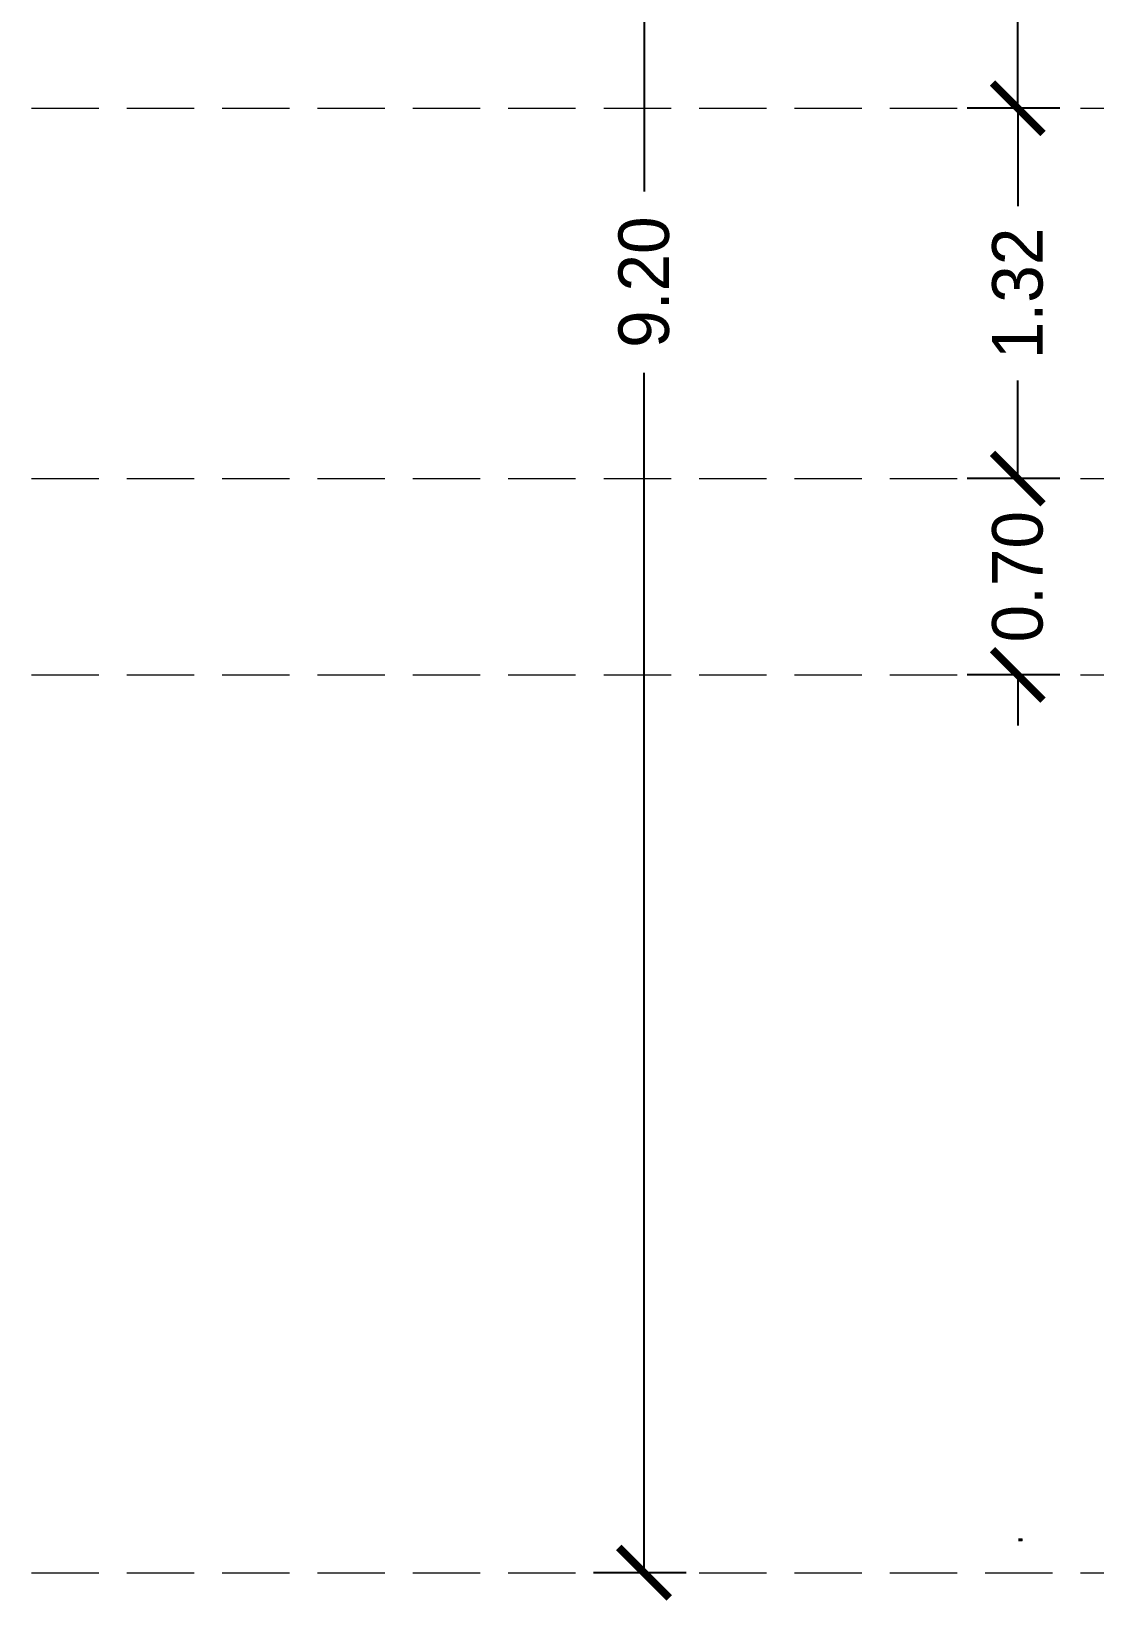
# Model space of a CAD drawing. Header units: millimetres. Extents: x -9559 to 23034, y -7226 to 22400.
# Drawn here: x 138.48 to 142.27, y 46.86 to 52.46 of the extents above; entities that cross this region are included whole.
import ezdxf

# ---------------------------------------------------------------- set-up
doc = ezdxf.new("R2010")
doc.units = ezdxf.units.MM
doc.header["$LTSCALE"] = 0.02
doc.linetypes.add('ACAD_ISO02W100', pattern=[15, 12, -3])
doc.linetypes.add('ACAD_ISO06W100', pattern=[36, 24, -3, 0, -3, 0, -3, 0, -3])
for name, color, linetype, lineweight in [('A-ANNO-DIMS', 251, 'Continuous', 9), ('A-FLOR-LEVL', 251, 'ACAD_ISO02W100', 9), ('TT-CORTE TERRENO', 19, 'ACAD_ISO06W100', 40)]:
    doc.layers.add(name, color=color, linetype=linetype, lineweight=lineweight)
doc.styles.get("Standard").update_dxf_attribs({"font": 'GOTHIC.TTF'})
doc.dimstyles.get("Standard").update_dxf_attribs({"dimtxt": 0.18, "dimasz": 0.18, "dimexe": 0.18, "dimexo": 0.0625, "dimgap": 0.09, "dimtad": 0, "dimzin": 3, "dimdsep": 46, "dimtxsty": 'Standard', "dimblk": 'ARCHTICK', "dimcen": 0.09, "dimadec": 0, "dimazin": 0, "dimtfac": 1, "dimtofl": 0, "dimtmove": 0, "dimatfit": 3, "dimldrblk": 'ARCHTICK', "dimfxl": 1, "dimtolj": 1, "dimtzin": 0, "dimarcsym": 0})

# ---------------------------------------------------------------- blocks, each defined once
blk = doc.blocks.new('_ArchTick')
at = {"color": 0, "linetype": 'ByBlock', "const_width": 0.15}
blk.add_lwpolyline([(-0.5, -0.5), (0.5, 0.5)], dxfattribs=at)
blk = doc.blocks.new('*D331')
at = {"layer": 'A-ANNO-DIMS', "color": 0, "lineweight": -2, "transparency": 16777216}
for p, q in [((140.8138, 56.1638), (140.4842, 56.1638)), ((140.6642, 56.1638), (140.6642, 51.8867)), ((140.6642, 46.9638), (140.6642, 51.241)), ((140.8138, 46.9638), (140.4842, 46.9638))]:
    blk.add_line(p, q, dxfattribs=at)
at = {"layer": 'A-ANNO-DIMS', "color": 0, "lineweight": -2, "transparency": 16777216, "xscale": 0.18, "yscale": 0.18, "zscale": 0.18}
for p, rotation in [((140.6642, 56.1638), 90), ((140.6642, 46.9638), 270)]:
    blk.add_blockref('_ArchTick', p, dxfattribs=dict(at, rotation=rotation))
at = {"layer": 'A-ANNO-DIMS', "color": 0, "transparency": 16777216, "insert": (140.6642, 51.5638), "char_height": 0.18, "width": 0.485957, "attachment_point": 5, "rotation": 90}
blk.add_mtext('\\A1;9.20', dxfattribs=at)
blk = doc.blocks.new('*D334')
at = {"layer": 'A-ANNO-DIMS', "color": 0, "lineweight": -2, "transparency": 16777216}
for p, q in [((142.1458, 54.0638), (141.8161, 54.0638)), ((141.9961, 54.0638), (141.9961, 53.4348)), ((141.9961, 52.1838), (141.9961, 52.8129)), ((142.1458, 52.1838), (141.8161, 52.1838))]:
    blk.add_line(p, q, dxfattribs=at)
at = {"layer": 'A-ANNO-DIMS', "color": 0, "lineweight": -2, "transparency": 16777216, "xscale": 0.18, "yscale": 0.18, "zscale": 0.18}
for p, rotation in [((141.9961, 54.0638), 90), ((141.9961, 52.1838), 270)]:
    blk.add_blockref('_ArchTick', p, dxfattribs=dict(at, rotation=rotation))
at = {"layer": 'A-ANNO-DIMS', "color": 0, "transparency": 16777216, "insert": (141.9961, 53.1238), "char_height": 0.18, "width": 0.485957, "attachment_point": 5, "rotation": 90}
blk.add_mtext('\\A1;1.88', dxfattribs=at)
blk = doc.blocks.new('*D335')
at = {"layer": 'A-ANNO-DIMS', "color": 0, "lineweight": -2, "transparency": 16777216}
for p, q in [((142.1458, 52.1838), (141.8161, 52.1838)), ((141.9961, 52.1838), (141.9961, 51.8345)), ((141.9961, 50.8638), (141.9961, 51.2132)), ((142.1458, 50.8638), (141.8161, 50.8638))]:
    blk.add_line(p, q, dxfattribs=at)
at = {"layer": 'A-ANNO-DIMS', "color": 0, "lineweight": -2, "transparency": 16777216, "xscale": 0.18, "yscale": 0.18, "zscale": 0.18}
for p, rotation in [((141.9961, 52.1838), 90), ((141.9961, 50.8638), 270)]:
    blk.add_blockref('_ArchTick', p, dxfattribs=dict(at, rotation=rotation))
at = {"layer": 'A-ANNO-DIMS', "color": 0, "transparency": 16777216, "insert": (141.9961, 51.5238), "char_height": 0.18, "width": 0.485957, "attachment_point": 5, "rotation": 90}
blk.add_mtext('\\A1;1.32', dxfattribs=at)
blk = doc.blocks.new('*D336')
at = {"layer": 'A-ANNO-DIMS', "color": 0, "lineweight": -2, "transparency": 16777216}
for p, q in [((141.9961, 50.8638), (141.9961, 51.0438)), ((142.1458, 50.8638), (141.8161, 50.8638)), ((142.1458, 50.1638), (141.8161, 50.1638)), ((141.9961, 50.1638), (141.9961, 49.9838))]:
    blk.add_line(p, q, dxfattribs=at)
at = {"layer": 'A-ANNO-DIMS', "color": 0, "lineweight": -2, "transparency": 16777216, "xscale": 0.18, "yscale": 0.18, "zscale": 0.18}
for p, rotation in [((141.9961, 50.8638), 270), ((141.9961, 50.1638), 90)]:
    blk.add_blockref('_ArchTick', p, dxfattribs=dict(at, rotation=rotation))
at = {"layer": 'A-ANNO-DIMS', "color": 0, "transparency": 16777216, "insert": (141.9961, 50.5138), "char_height": 0.18, "width": 0.485957, "attachment_point": 5, "rotation": 90}
blk.add_mtext('\\A1;0.70', dxfattribs=at)

msp = doc.modelspace()

# ---------------------------------------------------------------- linework, layer by layer
at = {"layer": 'A-FLOR-LEVL'}
for p, q in [((138.4804, 52.1838), (162.7307, 52.1838)), ((138.4804, 50.8638), (162.7307, 50.8638)), ((138.4804, 50.1638), (162.7307, 50.1638)), ((138.4804, 46.9638), (162.7307, 46.9638))]:
    msp.add_line(p, q, dxfattribs=at)
at = {"layer": 'TT-CORTE TERRENO', "linetype": 'Continuous'}
msp.add_rational_spline([(141.9991, 47.0813), (142.0036, 47.0813), (142.0081, 47.0813), (142.0126, 47.0813)], [1, 0.999999997196, 0.999999994507, 0.999999991931], degree=3, dxfattribs=at)

# ---------------------------------------------------------------- dimensions: what is measured, and where the dimension line sits
at = {"layer": 'A-ANNO-DIMS'}
for base, p1, p2, picture, middle in [((140.6642, 46.9638), (140.8763, 56.1638), (140.8763, 46.9638), '*D331', (140.6642, 51.5638)), ((141.9961, 52.1838), (142.2083, 54.0638), (142.2083, 52.1838), '*D334', (141.9961, 53.1238)), ((141.9961, 50.8638), (142.2083, 52.1838), (142.2083, 50.8638), '*D335', (141.9961, 51.5238)), ((141.9961, 50.1638), (142.2083, 50.8638), (142.2083, 50.1638), '*D336', (141.9961, 50.5138))]:
    dim = msp.add_linear_dim(base=base, p1=p1, p2=p2, angle=90, dimstyle='Standard', dxfattribs=at)
    dim.commit()
    dim.dimension.update_dxf_attribs({"geometry": picture, "text_midpoint": middle})

doc.saveas('drawing.dxf')
